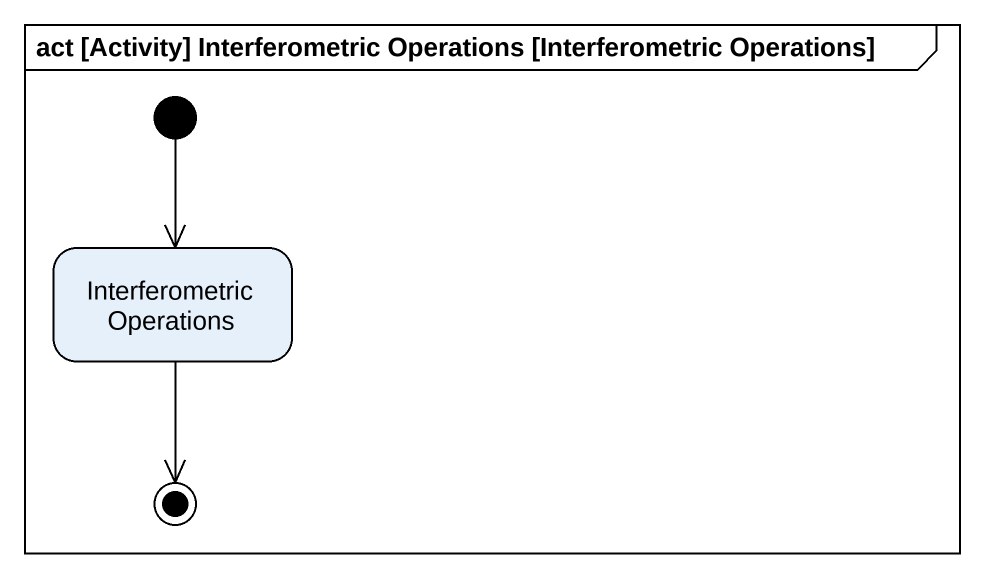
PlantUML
@startuml
mainframe act [Activity] Interferometric Operations [Interferometric Operations]
hide empty description
state "Interferometric Operations" as Interferometric_Operations
[*] --> Interferometric_Operations
Interferometric_Operations --> [*]
@enduml
